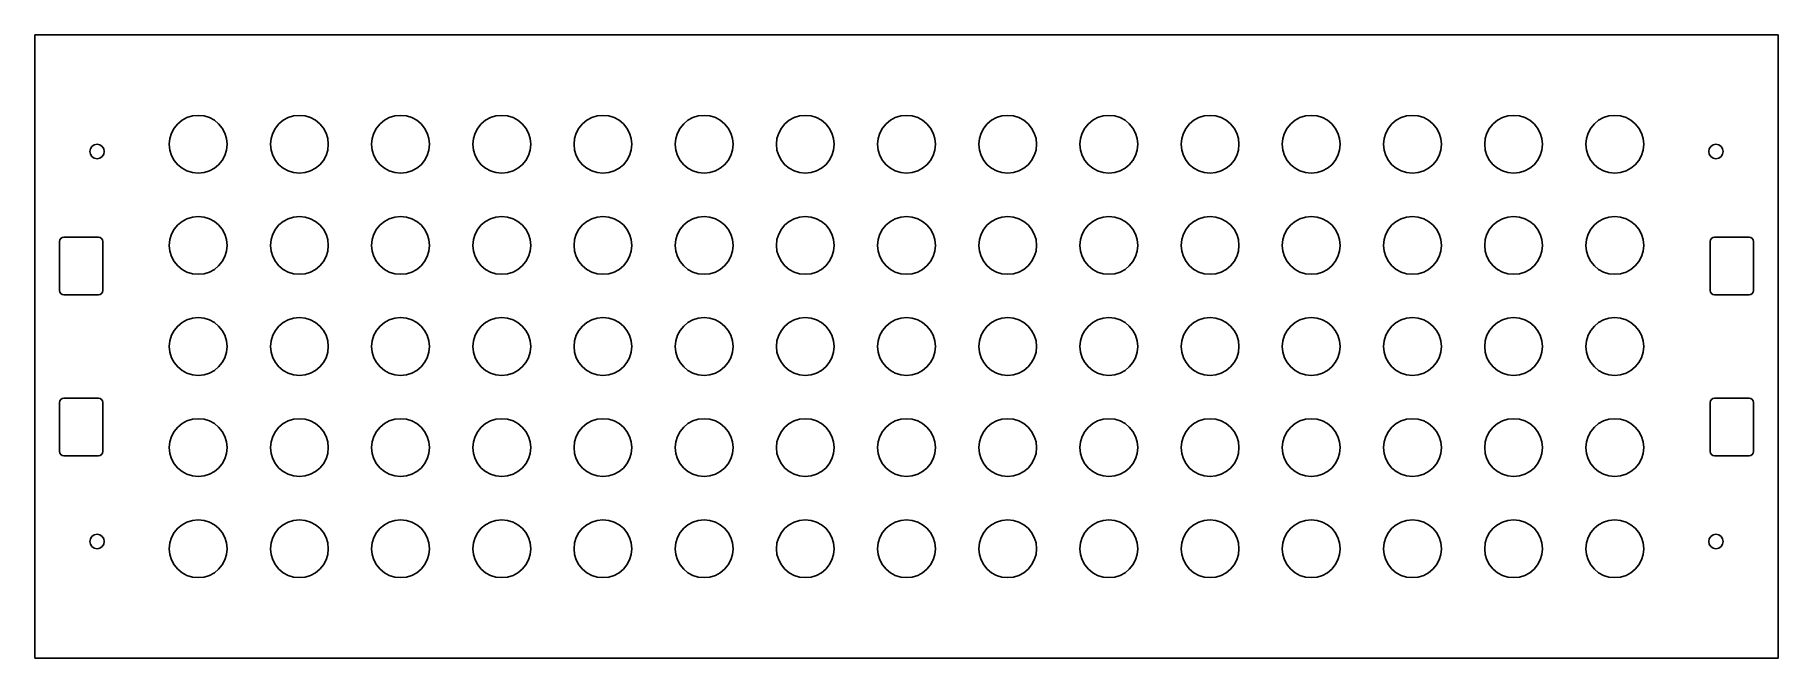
# Model space of a CAD drawing. Header units: millimetres. Extents: x 0 to 1206, y 0 to 432.
import ezdxf

# ---------------------------------------------------------------- set-up
doc = ezdxf.new("R2010")
doc.units = ezdxf.units.MM

msp = doc.modelspace()

# ---------------------------------------------------------------- linework, layer by layer
at = {"color": 7, "linetype": 'Continuous', "lineweight": 25}
for p, q in [((0, 431.5), (0, 0)), ((1206, 431.5), (0, 431.5)), ((1206, 0), (1206, 431.5)), ((44, 291.5), (20, 291.5)), ((1186, 291.5), (1162, 291.5)), ((17, 288.5), (17, 254.5)), ((47, 254.5), (47, 288.5)), ((1159, 288.5), (1159, 254.5)), ((1189, 254.5), (1189, 288.5)), ((20, 251.5), (44, 251.5)), ((1162, 251.5), (1186, 251.5)), ((17, 177), (17, 143)), ((44, 180), (20, 180)), ((47, 143), (47, 177)), ((1159, 177), (1159, 143)), ((1186, 180), (1162, 180)), ((1189, 143), (1189, 177)), ((20, 140), (44, 140)), ((1162, 140), (1186, 140)), ((0, 0), (1206, 0))]:
    msp.add_line(p, q, dxfattribs=at)
for centre, radius in [((113, 355.75), 20), ((183, 355.75), 20), ((253, 355.75), 20), ((323, 355.75), 20), ((393, 355.75), 20), ((463, 355.75), 20), ((533, 355.75), 20), ((603, 355.75), 20), ((673, 355.75), 20), ((743, 355.75), 20), ((813, 355.75), 20), ((883, 355.75), 20), ((953, 355.75), 20), ((1023, 355.75), 20), ((1093, 355.75), 20), ((43, 350.75), 5), ((1163, 350.75), 5), ((113, 285.75), 20), ((183, 285.75), 20), ((253, 285.75), 20), ((323, 285.75), 20), ((393, 285.75), 20), ((463, 285.75), 20), ((533, 285.75), 20), ((603, 285.75), 20), ((673, 285.75), 20), ((743, 285.75), 20), ((813, 285.75), 20), ((883, 285.75), 20), ((953, 285.75), 20), ((1023, 285.75), 20), ((1093, 285.75), 20), ((113, 215.75), 20), ((183, 215.75), 20), ((253, 215.75), 20), ((323, 215.75), 20), ((393, 215.75), 20), ((463, 215.75), 20), ((533, 215.75), 20), ((603, 215.75), 20), ((673, 215.75), 20), ((743, 215.75), 20), ((813, 215.75), 20), ((883, 215.75), 20), ((953, 215.75), 20), ((1023, 215.75), 20), ((1093, 215.75), 20), ((113, 145.75), 20), ((183, 145.75), 20), ((253, 145.75), 20), ((323, 145.75), 20), ((393, 145.75), 20), ((463, 145.75), 20), ((533, 145.75), 20), ((603, 145.75), 20), ((673, 145.75), 20), ((743, 145.75), 20), ((813, 145.75), 20), ((883, 145.75), 20), ((953, 145.75), 20), ((1023, 145.75), 20), ((1093, 145.75), 20), ((43, 80.75), 5), ((113, 75.75), 20), ((183, 75.75), 20), ((253, 75.75), 20), ((323, 75.75), 20), ((393, 75.75), 20), ((463, 75.75), 20), ((533, 75.75), 20), ((603, 75.75), 20), ((673, 75.75), 20), ((743, 75.75), 20), ((813, 75.75), 20), ((883, 75.75), 20), ((953, 75.75), 20), ((1023, 75.75), 20), ((1093, 75.75), 20), ((1163, 80.75), 5)]:
    msp.add_circle(centre, radius, dxfattribs=at)
for centre, start, end in [((20, 288.5), 90, 180), ((44, 288.5), 0, 90), ((1162, 288.5), 90, 180), ((1186, 288.5), 0, 90), ((20, 254.5), 180, 270), ((44, 254.5), 270, 0), ((1162, 254.5), 180, 270), ((1186, 254.5), 270, 0), ((20, 177), 90, 180), ((44, 177), 0, 90), ((1162, 177), 90, 180), ((1186, 177), 0, 90), ((20, 143), 180, 270), ((44, 143), 270, 0), ((1162, 143), 180, 270), ((1186, 143), 270, 0)]:
    msp.add_arc(centre, 3, start, end, dxfattribs=at)

doc.saveas('drawing.dxf')
